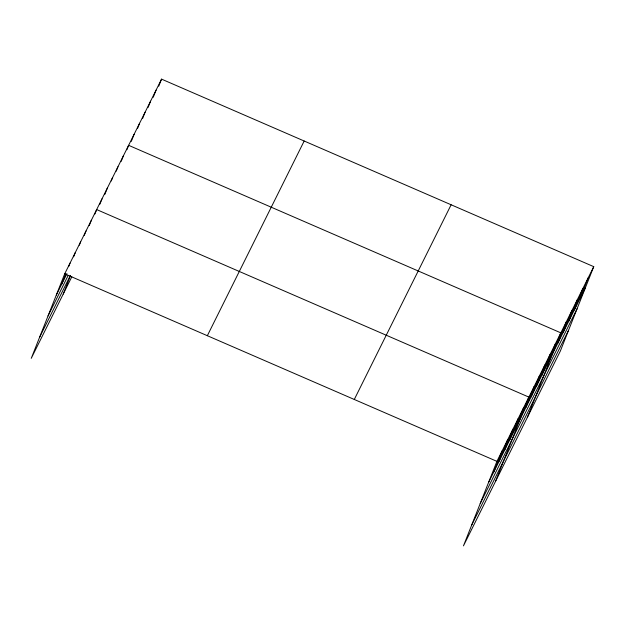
<?xml version="1.0" encoding="UTF-8"?>
<svg xmlns="http://www.w3.org/2000/svg" width="625" height="625" viewBox="0 0 625 625"><rect width="100%" height="100%" fill="white"/><g stroke="black" fill="none" stroke-linecap="round" stroke-linejoin="round"><path stroke-width="0.94" d="M593.75 266.656L496.914 461.352L463.453 545.875L560.289 351.18L593.75 266.656L161.547 79.125L64.711 273.82L31.25 358.344L71.812 276.797M61.625 284.367L65.836 273.742M68.641 266.656L70.039 263.109M73.617 256.836L75.367 252.406M79.289 245.242L80.695 241.695M84.266 235.414L86.016 230.984M89.242 225.594L91.344 220.281M63.203 294.094L70.438 275.82M94.914 214L96.672 209.57L528.867 397.102L495.406 481.625M99.891 204.172L102 198.859M104.867 194.352L107.32 188.156M111.242 180.984L112.648 177.445M116.219 171.164L117.977 166.734M121.195 161.344L123.297 156.031M126.875 149.75L128.625 145.32L560.828 332.852L527.359 417.375M131.305 141.375L134.117 134.289M137.5 128.57L139.602 123.258M142.633 118.422L145.086 112.219M148.125 107.391L150.578 101.188M153.258 97.242L156.062 90.156M158.742 86.211L161.547 79.125M493.828 471.898L502.242 450.648M499.148 461.188L507.562 439.938M504.477 450.484L512.891 429.227M509.805 439.773L518.219 418.523M515.133 429.063L523.547 407.812M525.781 407.648L534.195 386.398M531.109 396.938L539.523 375.688M536.43 386.234L544.852 364.977M541.758 375.523L550.172 354.273M547.086 364.812L555.5 343.562M557.898 343.07L566.312 321.82M563.383 332.039L571.797 310.789M568.875 321.008L577.289 299.758M574.359 309.977L582.773 288.727M579.852 298.945L588.266 277.688M56.297 295.07L66.953 273.656M48.031 315.953L68.109 275.594M39.516 337.461L70.242 275.688M207.344 335.711L304.18 141.008M354.289 399.469L451.125 204.773M488.5 482.609L585.336 287.906M480.234 503.484L577.07 308.789M471.719 525L568.555 330.297M64.711 273.82L496.914 461.352"/></g></svg>
